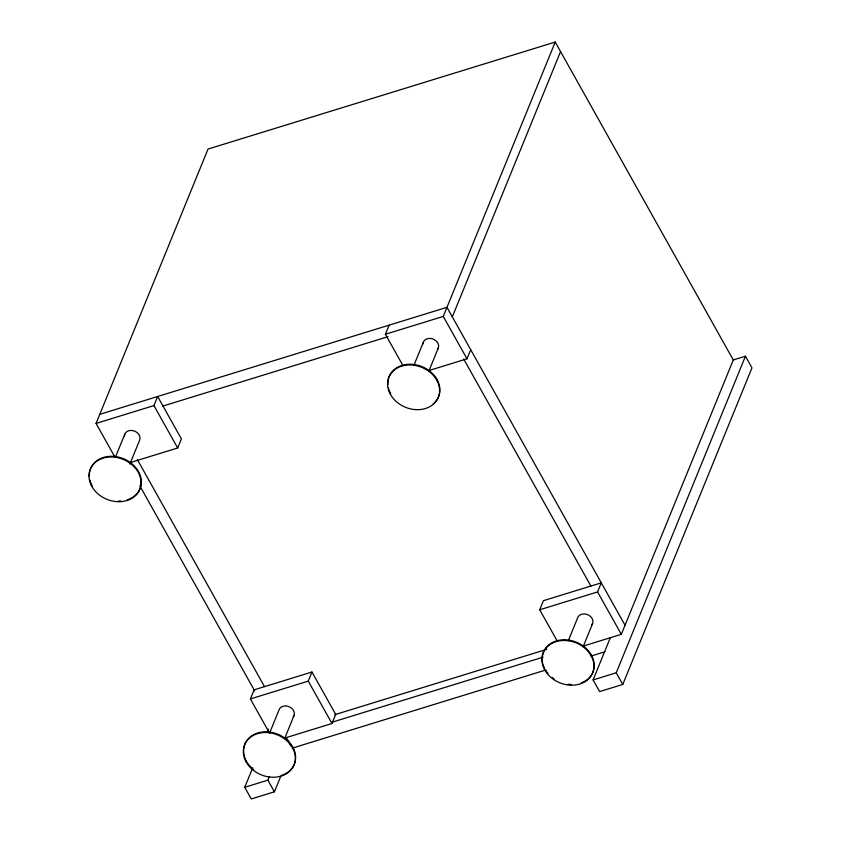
<?xml version="1.0" encoding="UTF-8"?>
<svg xmlns="http://www.w3.org/2000/svg" width="841" height="841" viewBox="0 0 841 841"><rect width="100%" height="100%" fill="white"/><g stroke="black" fill="none" stroke-linecap="round" stroke-linejoin="round"><path stroke-width="1.26" d="M114.67 456.652L96.063 423.433L208.032 149.057L555.228 42.05L733.289 359.959L621.32 634.335L583.149 646.098M91.869 486.476A26.681 21.561 22.2 0 1 116.31 457.42A26.681 21.561 22.2 0 1 136.873 494.13A26.681 21.561 22.2 0 1 91.869 486.476L92.153 485.772A26.681 21.561 22.2 0 1 89.871 480.043M115.406 457.199L124.762 434.292M129.882 464.074L139.722 439.969A8 6.465 22.2 0 0 130.418 430.445L128.515 430.823A8 6.465 22.2 0 0 124.436 435.964M96.063 423.433L153.935 405.593L157.645 396.5L181.383 438.886L177.672 447.98L129.661 462.781M402.723 365.194L385.399 334.255L389.11 325.162M269.635 733.32L250.387 698.945L254.098 689.851L311.958 672.022L335.706 714.408L331.985 723.502L285.204 737.925M246.182 761.999A26.681 21.561 22.2 0 1 270.623 732.942A26.681 21.561 22.2 0 1 291.186 769.652A26.681 21.561 22.2 0 1 246.182 761.999L246.466 761.294A26.681 21.561 22.2 0 1 244.51 756.721M413.993 365.173L423.338 342.266M280.852 776.043L274.418 791.812L251.27 798.95L244.742 787.292L252.668 767.886M267.512 731.502L268.51 729.073M269.73 732.721L279.075 709.815A8 6.465 22.2 0 1 282.828 706.345L284.731 705.967A8 6.465 22.2 0 1 292.868 709.562A8 6.465 22.2 0 1 293.215 716.963M385.399 334.255L443.26 316.426L555.228 42.05M428.963 370.849L438.308 347.943M452.311 316.868L560.569 51.585M284.689 738.387L294.035 715.491M244.742 787.292L267.89 780.164L269.372 776.516M250.387 698.945L308.248 681.115L311.958 672.022M436.742 380.185L437.036 379.48M428.836 370.576L466.997 358.813L470.708 349.709M539.712 609.778L543.423 600.684L601.283 582.845L597.573 591.948L539.712 609.778L557.036 640.705M568.316 640.695L577.662 617.788A8 6.465 22.2 0 1 581.415 614.319L583.318 613.941A8 6.465 22.2 0 1 591.454 617.536A8 6.465 22.2 0 1 591.801 624.937M583.276 646.372L592.621 623.465M591.065 655.707L591.349 655.002M733.257 359.969L745.441 356.216L751.97 367.864L622.771 684.458L599.622 691.586L593.094 679.927L610.419 637.478M593.094 679.927L616.243 672.8L745.441 356.216M99.785 414.329L446.97 307.322L625.031 625.231M162.776 406.098L387.922 336.705M334.697 714.713L546.829 649.336M332.174 722.177L543.107 657.157M292.237 748.154L545.872 669.983M591.076 656.043L604.889 651.786M443.26 316.426L466.997 358.813M597.573 591.948L621.32 634.335M463.727 359.054L590.855 586.03M616.243 672.8L622.771 684.458M153.935 405.593L177.672 447.98M308.248 681.115L331.985 723.502M137.367 459.638L264.495 686.613M286.308 737.557L291.049 746.03M139.795 485.772L254.718 690.966M267.89 780.164L274.418 791.812M244.184 755.565A26.681 21.561 22.2 0 1 261.95 732.048A26.681 21.561 22.2 0 1 293.709 748.9A26.681 21.561 22.2 0 1 281.483 775.36M253.656 769.589A26.681 21.561 22.2 0 1 247.117 762.388M542.224 657.715A26.681 21.561 22.2 0 1 581.741 644.984A26.681 21.561 22.2 0 1 581.257 682.934M571.449 684.49A26.681 21.561 22.2 0 1 568.032 684.227M554.093 678.908A26.681 21.561 22.2 0 1 552.243 677.562M548.038 673.525A26.681 21.561 22.2 0 1 545.704 670.361M544.474 668.153A26.681 21.561 22.2 0 1 543.097 664.705M542.771 663.538A26.681 21.561 22.2 0 1 542.193 658.86M423.023 343.937A8 6.465 22.2 0 1 427.102 338.807L429.005 338.429A8 6.465 22.2 0 1 437.141 342.014A8 6.465 22.2 0 1 437.478 349.425M389.131 376.673A26.681 21.561 22.2 0 1 426.839 369.094A26.681 21.561 22.2 0 1 433.262 403.848M390.739 393.746A26.681 21.561 22.2 0 1 388.458 388.016M387.911 384.505A26.681 21.561 22.2 0 1 388.742 377.735M89.325 476.532A26.681 21.561 22.2 0 1 110.276 456.306A26.681 21.561 22.2 0 1 139.879 474.524A26.681 21.561 22.2 0 1 127.17 499.838M120.778 500.963A26.681 21.561 22.2 0 1 118.549 500.994M544.768 669.972A26.681 21.561 22.2 0 0 589.772 677.625A26.681 21.561 22.2 0 0 569.21 640.916A26.681 21.561 22.2 0 0 544.768 669.972M390.455 394.45A26.681 21.561 22.2 0 0 435.449 402.103A26.681 21.561 22.2 0 0 414.897 365.393A26.681 21.561 22.2 0 0 390.455 394.45"/></g></svg>
